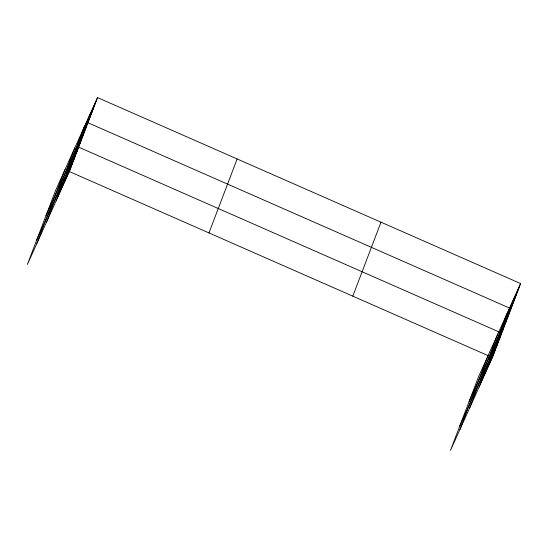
<?xml version="1.0" encoding="UTF-8"?>
<svg xmlns="http://www.w3.org/2000/svg" width="548" height="548" viewBox="0 0 548 548"><rect width="100%" height="100%" fill="white"/><g stroke="black" fill="none" stroke-linecap="round" stroke-linejoin="round"><path stroke-width="0.82" d="M36.86 243.49L65.048 169.517M46.607 221.906L74.795 147.933M56.067 200.952L84.255 126.978M97.53 97.578L55.588 190.464L27.4 264.437L69.343 171.551L97.53 97.578L520.6 283.563L492.412 357.536L450.47 450.422L478.657 376.449L520.6 283.563M208.952 232.927L237.14 158.954M352.796 296.16L380.99 222.187M459.93 429.468L488.117 355.501M469.677 407.883L497.865 333.917M479.137 386.936L507.325 312.963M82.885 130.575L96.16 101.174M81.515 134.164L94.79 104.764M80.145 137.76L93.42 108.36M78.775 141.357L92.05 111.95M77.405 144.946L90.68 115.546M76.042 148.542L89.317 119.135M46.005 215.617L87.947 122.731L511.017 308.716L469.074 401.602M73.117 156.201L86.392 126.8M71.569 160.269L84.844 130.869M70.021 164.338L83.296 134.938M68.466 168.407L81.741 139M66.918 172.476L80.193 143.069M36.702 240.024L78.645 147.138L501.715 333.122L459.772 426.008M63.815 180.614L77.09 151.207M62.267 184.676L75.542 155.276M60.718 188.745L73.994 159.345M59.163 192.814L72.439 163.414M57.615 196.883L70.891 167.483M505.955 316.559L519.23 287.159M504.585 320.148L517.86 290.748M503.215 323.745L516.49 294.345M501.845 327.334L515.12 297.934M500.482 330.93L513.757 301.53M499.112 334.52L512.387 305.12M496.187 342.185L509.462 312.785M494.639 346.254L507.914 316.847M493.09 350.323L506.366 320.916M491.535 354.392L504.811 324.985M489.987 358.461L503.263 329.053M486.884 366.591L500.16 337.191M485.336 370.66L498.612 341.26M483.788 374.729L497.063 345.329M482.233 378.798L495.508 349.398M480.685 382.867L493.96 353.467M69.343 171.551L488.535 355.83M490.083 356.508L492.412 357.536"/></g></svg>
